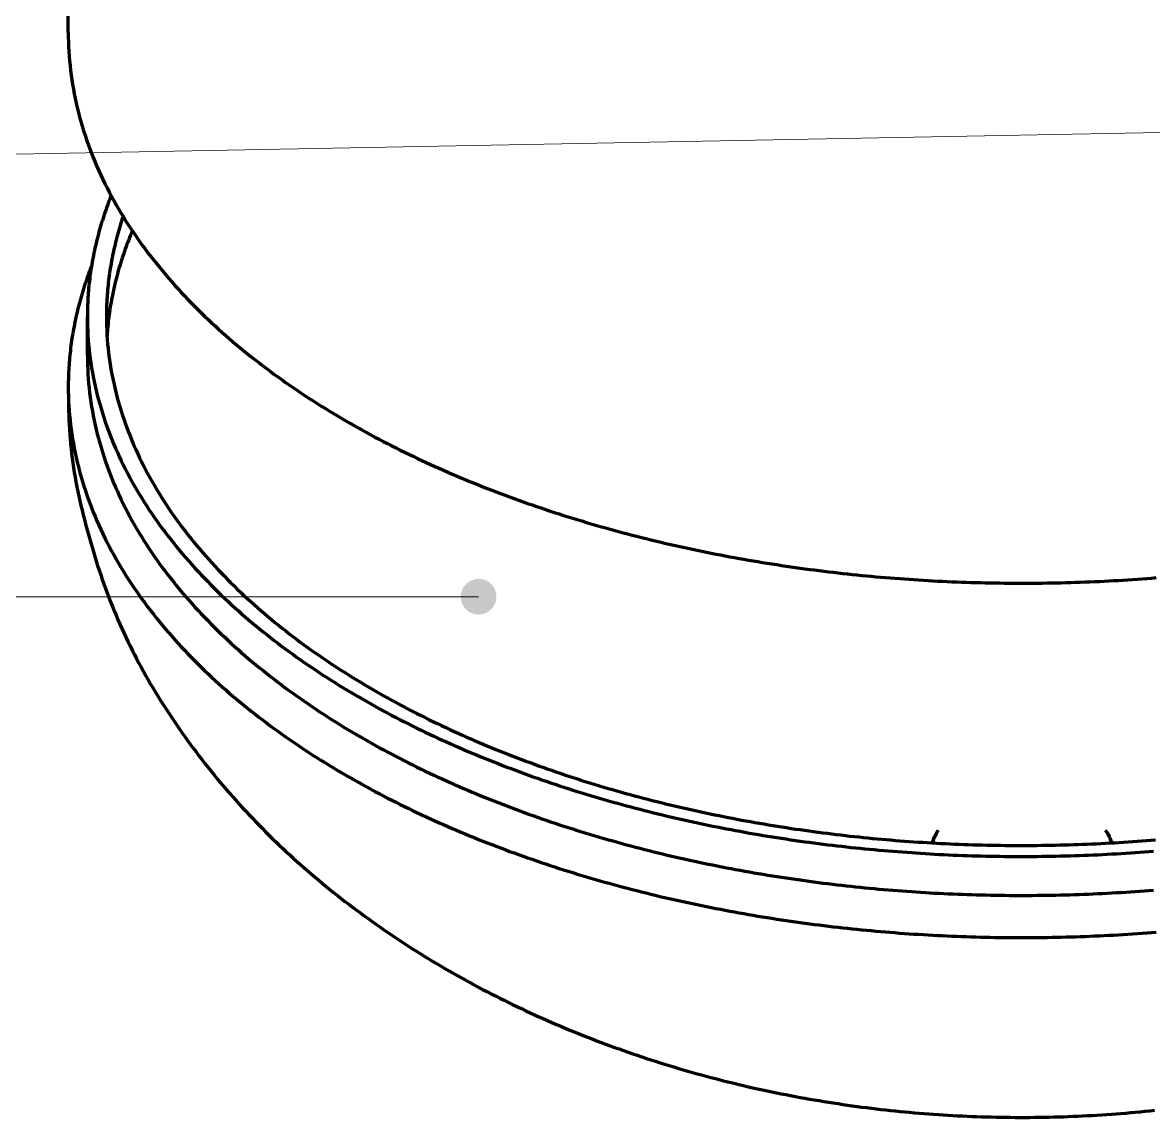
# Model space of a CAD drawing. Header units: millimetres. Extents: x 0 to 841, y 0 to 594.
# Drawn here: x 250.26 to 288.2, y 228.9 to 265.63 of the extents above; entities that cross this region are included whole.
import ezdxf

# ---------------------------------------------------------------- set-up
doc = ezdxf.new("R2010")
doc.units = ezdxf.units.MM
doc.layers.add('01-VISIBLE', color=7, linetype='CONTINUOUS', lineweight=70)
doc.layers.add('08-FINA', color=5, linetype='CONTINUOUS', lineweight=18)

msp = doc.modelspace()

# ---------------------------------------------------------------- hatches: boundary and pattern name
at = {"layer": '08-FINA'}
h = msp.add_hatch(color=7, dxfattribs=at)
h.dxf.hatch_style = 1
edge = h.paths.add_edge_path()
edge.add_arc((265.556, 246.369), 0.6, 0, 360)

# ---------------------------------------------------------------- linework, layer by layer
at = {"layer": '01-VISIBLE'}
for p, q in [((251.788, 265.299), (251.788, 281.108)), ((252.428, 254.456), (252.428, 255.762))]:
    msp.add_line(p, q, dxfattribs=at)
for points in [[(251.788, 265.299), (251.789, 265.139), (251.793, 264.979), (251.799, 264.82), (251.807, 264.66), (251.818, 264.501), (251.831, 264.342), (251.847, 264.183), (251.864, 264.024), (251.885, 263.866), (251.907, 263.708), (251.932, 263.55), (251.959, 263.393), (251.988, 263.236), (252.02, 263.079), (252.054, 262.923), (252.09, 262.767), (252.128, 262.612), (252.169, 262.458), (252.211, 262.304), (252.256, 262.151), (252.303, 261.998), (252.352, 261.846), (252.403, 261.695), (252.456, 261.544), (252.511, 261.394), (252.568, 261.245), (252.627, 261.097), (252.688, 260.949), (252.75, 260.802), (252.815, 260.656), (252.881, 260.511), (252.95, 260.366), (253.02, 260.223), (253.091, 260.08), (253.165, 259.938), (253.24, 259.797), (253.317, 259.657), (253.395, 259.518), (253.475, 259.38), (253.556, 259.243), (253.639, 259.106), (253.724, 258.971), (253.81, 258.836), (253.897, 258.702), (253.986, 258.57), (254.076, 258.438), (254.168, 258.307), (254.261, 258.177), (254.355, 258.048), (254.451, 257.92), (254.548, 257.793), (254.646, 257.667), (254.745, 257.542), (254.845, 257.418), (254.947, 257.295), (255.05, 257.173), (255.154, 257.051), (255.258, 256.931), (255.364, 256.812), (255.472, 256.693), (255.58, 256.576), (255.689, 256.459), (255.799, 256.343), (255.91, 256.229), (256.022, 256.115), (256.135, 256.002), (256.249, 255.89), (256.363, 255.779), (256.479, 255.669), (256.596, 255.559), (256.713, 255.451), (256.831, 255.344), (256.95, 255.237), (257.07, 255.131), (257.19, 255.027), (257.312, 254.923), (257.434, 254.82), (257.556, 254.717), (257.68, 254.616), (257.804, 254.516), (257.929, 254.416), (258.054, 254.317), (258.18, 254.22), (258.307, 254.123), (258.435, 254.026), (258.563, 253.931), (258.691, 253.836), (258.821, 253.743), (258.951, 253.65), (259.081, 253.558), (259.212, 253.466), (259.344, 253.376), (259.476, 253.286), (259.608, 253.197), (259.742, 253.109), (259.875, 253.022), (260.009, 252.935), (260.144, 252.849), (260.279, 252.764), (260.415, 252.68), (260.551, 252.596), (260.688, 252.514), (260.825, 252.432), (260.962, 252.35), (261.1, 252.27), (261.238, 252.19), (261.377, 252.111), (261.516, 252.033), (261.656, 251.955), (261.796, 251.878), (261.936, 251.802), (262.077, 251.726), (262.218, 251.652), (262.359, 251.578), (262.501, 251.504), (262.643, 251.431), (262.786, 251.359), (262.929, 251.288), (263.072, 251.217), (263.216, 251.147), (263.359, 251.078), (263.504, 251.01), (263.648, 250.942), (263.793, 250.874), (263.938, 250.808), (264.084, 250.742), (264.229, 250.676), (264.375, 250.612), (264.522, 250.547), (264.668, 250.484), (264.815, 250.421), (264.962, 250.359), (265.109, 250.298), (265.257, 250.237), (265.405, 250.176), (265.553, 250.117), (265.701, 250.058), (265.85, 249.999), (265.999, 249.941), (266.148, 249.884), (266.297, 249.828), (266.447, 249.772), (266.597, 249.716), (266.747, 249.661), (266.897, 249.607), (267.047, 249.553), (267.198, 249.5), (267.349, 249.448), (267.5, 249.396), (267.651, 249.345), (267.802, 249.294), (267.954, 249.244), (268.106, 249.194), (268.258, 249.145), (268.41, 249.097), (268.562, 249.049), (268.715, 249.002), (268.867, 248.955), (269.02, 248.909), (269.173, 248.863), (269.327, 248.818), (269.48, 248.773), (269.633, 248.729), (269.787, 248.686), (269.941, 248.643), (270.095, 248.6), (270.249, 248.559), (270.403, 248.517), (270.558, 248.477), (270.712, 248.436), (270.867, 248.397), (271.022, 248.357), (271.177, 248.319), (271.332, 248.281), (271.487, 248.243), (271.642, 248.206), (271.798, 248.169), (271.953, 248.133), (272.109, 248.098), (272.265, 248.063), (272.421, 248.028), (272.577, 247.995), (272.733, 247.961), (272.889, 247.928), (273.046, 247.896), (273.202, 247.864), (273.359, 247.832), (273.515, 247.801), (273.672, 247.771), (273.829, 247.741), (273.986, 247.712), (274.143, 247.683), (274.3, 247.654), (274.457, 247.626), (274.615, 247.599), (274.772, 247.572), (274.929, 247.546), (275.087, 247.52), (275.245, 247.494), (275.402, 247.469), (275.56, 247.445), (275.718, 247.421), (275.876, 247.397), (276.034, 247.374), (276.192, 247.352), (276.35, 247.329), (276.509, 247.308), (276.667, 247.287), (276.825, 247.266), (276.984, 247.246), (277.142, 247.226), (277.301, 247.207), (277.459, 247.188), (277.618, 247.17), (277.777, 247.152), (277.935, 247.135), (278.094, 247.118), (278.253, 247.102), (278.412, 247.086), (278.571, 247.071), (278.73, 247.056), (278.889, 247.041), (279.048, 247.027), (279.207, 247.014), (279.366, 247.001), (279.525, 246.988), (279.685, 246.976), (279.844, 246.964), (280.003, 246.953), (280.163, 246.942), (280.322, 246.932), (280.481, 246.922), (280.641, 246.913), (280.8, 246.904), (280.96, 246.896), (281.119, 246.888), (281.279, 246.88), (281.438, 246.873), (281.598, 246.867), (281.757, 246.861), (281.917, 246.855), (282.077, 246.85), (282.236, 246.845), (282.396, 246.841), (282.556, 246.837), (282.715, 246.834), (282.875, 246.831), (283.035, 246.829), (283.194, 246.827), (283.354, 246.825), (283.514, 246.824), (283.673, 246.824), (283.833, 246.823), (283.993, 246.824), (284.152, 246.825), (284.312, 246.826), (284.472, 246.828), (284.631, 246.83), (284.791, 246.833), (284.951, 246.836), (285.11, 246.839), (285.27, 246.843), (285.43, 246.848), (285.589, 246.853), (285.749, 246.858), (285.908, 246.864), (286.068, 246.87), (286.228, 246.877), (286.387, 246.884), (286.547, 246.892), (286.706, 246.9), (286.866, 246.909), (287.025, 246.918), (287.184, 246.928), (287.344, 246.938), (287.503, 246.948), (287.662, 246.959), (287.822, 246.971), (287.981, 246.983), (288.14, 246.995), (288.299, 247.008)], [(253.227, 259.822), (253.197, 259.747), (253.168, 259.673), (253.14, 259.598), (253.112, 259.523), (253.085, 259.448), (253.058, 259.372), (253.032, 259.297), (253.006, 259.221), (252.98, 259.145), (252.956, 259.069), (252.931, 258.992), (252.908, 258.916), (252.884, 258.839), (252.862, 258.763), (252.84, 258.686), (252.818, 258.609), (252.797, 258.531), (252.777, 258.454), (252.757, 258.376), (252.737, 258.299), (252.719, 258.221), (252.701, 258.143), (252.683, 258.065), (252.666, 257.987), (252.649, 257.908), (252.633, 257.83), (252.618, 257.751), (252.603, 257.673), (252.589, 257.594), (252.576, 257.515), (252.563, 257.436), (252.55, 257.357), (252.538, 257.278), (252.527, 257.199), (252.516, 257.119), (252.506, 257.04), (252.497, 256.96), (252.488, 256.881), (252.48, 256.801), (252.472, 256.721), (252.465, 256.642), (252.459, 256.562), (252.453, 256.482), (252.448, 256.402), (252.443, 256.322), (252.439, 256.242), (252.436, 256.162), (252.433, 256.082), (252.431, 256.002), (252.429, 255.922), (252.429, 255.842), (252.428, 255.762)], [(253.626, 259.127), (253.601, 259.05), (253.576, 258.972), (253.551, 258.895), (253.527, 258.817), (253.504, 258.738), (253.481, 258.66), (253.459, 258.582), (253.437, 258.503), (253.416, 258.424), (253.396, 258.345), (253.376, 258.266), (253.357, 258.187), (253.338, 258.107), (253.32, 258.028), (253.302, 257.948), (253.286, 257.868), (253.269, 257.788), (253.254, 257.708), (253.239, 257.628), (253.224, 257.548), (253.211, 257.467), (253.197, 257.387), (253.185, 257.306), (253.173, 257.226), (253.162, 257.145), (253.151, 257.064), (253.141, 256.983), (253.132, 256.902), (253.123, 256.821), (253.115, 256.74), (253.107, 256.658), (253.101, 256.577), (253.095, 256.496), (253.089, 256.414), (253.084, 256.333), (253.08, 256.252), (253.076, 256.17), (253.073, 256.088), (253.071, 256.007), (253.07, 255.925), (253.069, 255.844), (253.068, 255.762)], [(253.937, 258.643), (253.905, 258.568), (253.875, 258.493), (253.845, 258.418), (253.815, 258.342), (253.786, 258.267), (253.757, 258.191), (253.729, 258.115), (253.701, 258.038), (253.674, 257.962), (253.648, 257.885), (253.622, 257.808), (253.597, 257.731), (253.572, 257.654), (253.547, 257.576), (253.524, 257.499), (253.501, 257.421), (253.478, 257.343), (253.456, 257.265), (253.435, 257.187), (253.414, 257.108), (253.393, 257.03), (253.374, 256.951), (253.355, 256.872), (253.336, 256.793), (253.318, 256.714), (253.301, 256.635), (253.284, 256.555), (253.268, 256.476), (253.253, 256.396), (253.238, 256.316), (253.223, 256.237), (253.21, 256.157), (253.197, 256.076), (253.184, 255.996), (253.173, 255.916), (253.161, 255.836), (253.151, 255.755), (253.141, 255.675), (253.132, 255.594), (253.123, 255.513), (253.115, 255.433), (253.107, 255.352), (253.101, 255.271), (253.095, 255.19), (253.089, 255.109)], [(252.566, 257.461), (252.537, 257.385), (252.509, 257.309), (252.48, 257.232), (252.453, 257.156), (252.425, 257.079), (252.399, 257.002), (252.373, 256.925), (252.347, 256.848), (252.322, 256.771), (252.297, 256.693), (252.273, 256.616), (252.25, 256.538), (252.227, 256.46), (252.205, 256.381), (252.183, 256.303), (252.162, 256.225), (252.141, 256.146), (252.121, 256.067), (252.101, 255.988), (252.082, 255.909), (252.064, 255.83), (252.046, 255.751), (252.029, 255.671), (252.012, 255.591), (251.996, 255.512), (251.98, 255.432), (251.965, 255.352), (251.951, 255.272), (251.937, 255.192), (251.924, 255.111), (251.912, 255.031), (251.9, 254.951), (251.888, 254.87), (251.877, 254.79), (251.867, 254.709), (251.858, 254.628), (251.849, 254.547), (251.84, 254.466), (251.833, 254.385), (251.826, 254.304), (251.819, 254.223), (251.813, 254.142), (251.808, 254.061), (251.803, 253.98), (251.799, 253.899), (251.796, 253.817), (251.793, 253.736), (251.791, 253.655), (251.789, 253.573), (251.789, 253.492), (251.788, 253.411)], [(252.428, 255.762), (252.429, 255.606), (252.433, 255.449), (252.439, 255.293), (252.447, 255.137), (252.457, 254.98), (252.47, 254.825), (252.485, 254.669), (252.503, 254.513), (252.523, 254.358), (252.545, 254.203), (252.569, 254.048), (252.596, 253.894), (252.624, 253.74), (252.655, 253.587), (252.689, 253.434), (252.724, 253.282), (252.761, 253.13), (252.801, 252.978), (252.843, 252.827), (252.887, 252.677), (252.933, 252.528), (252.981, 252.379), (253.031, 252.23), (253.083, 252.083), (253.137, 251.936), (253.192, 251.79), (253.25, 251.644), (253.31, 251.499), (253.371, 251.356), (253.435, 251.212), (253.5, 251.07), (253.566, 250.929), (253.635, 250.788), (253.705, 250.648), (253.777, 250.509), (253.851, 250.371), (253.926, 250.234), (254.003, 250.097), (254.081, 249.962), (254.161, 249.827), (254.242, 249.694), (254.325, 249.561), (254.409, 249.429), (254.495, 249.298), (254.582, 249.168), (254.671, 249.039), (254.76, 248.911), (254.851, 248.783), (254.944, 248.657), (255.038, 248.532), (255.132, 248.407), (255.228, 248.284), (255.326, 248.161), (255.424, 248.039), (255.524, 247.919), (255.624, 247.799), (255.726, 247.68), (255.829, 247.562), (255.933, 247.445), (256.038, 247.329), (256.144, 247.214), (256.251, 247.099), (256.359, 246.986), (256.467, 246.874), (256.577, 246.762), (256.688, 246.651), (256.8, 246.542), (256.912, 246.433), (257.025, 246.325), (257.139, 246.218), (257.254, 246.112), (257.37, 246.006), (257.487, 245.902), (257.604, 245.798), (257.722, 245.696), (257.841, 245.594), (257.961, 245.493), (258.081, 245.393), (258.202, 245.293), (258.324, 245.195), (258.446, 245.097), (258.569, 245.001), (258.693, 244.905), (258.817, 244.81), (258.942, 244.715), (259.067, 244.622), (259.193, 244.529), (259.32, 244.437), (259.447, 244.346), (259.575, 244.256), (259.704, 244.167), (259.833, 244.078), (259.962, 243.99), (260.092, 243.903), (260.223, 243.816), (260.354, 243.731), (260.485, 243.646), (260.617, 243.562), (260.75, 243.479), (260.882, 243.396), (261.016, 243.314), (261.15, 243.233), (261.284, 243.153), (261.419, 243.073), (261.554, 242.994), (261.689, 242.916), (261.825, 242.838), (261.962, 242.762), (262.098, 242.685), (262.236, 242.61), (262.373, 242.535), (262.511, 242.461), (262.649, 242.388), (262.788, 242.316), (262.927, 242.244), (263.066, 242.172), (263.206, 242.102), (263.346, 242.032), (263.486, 241.963), (263.627, 241.894), (263.768, 241.826), (263.909, 241.759), (264.051, 241.692), (264.193, 241.626), (264.335, 241.561), (264.478, 241.496), (264.62, 241.432), (264.764, 241.369), (264.907, 241.306), (265.05, 241.244), (265.194, 241.182), (265.339, 241.121), (265.483, 241.061), (265.628, 241.001), (265.773, 240.942), (265.918, 240.884), (266.063, 240.826), (266.209, 240.769), (266.355, 240.712), (266.501, 240.656), (266.647, 240.601), (266.794, 240.546), (266.94, 240.491), (267.087, 240.438), (267.235, 240.384), (267.382, 240.332), (267.53, 240.28), (267.677, 240.229), (267.825, 240.178), (267.974, 240.127), (268.122, 240.078), (268.271, 240.028), (268.419, 239.98), (268.568, 239.932), (268.717, 239.884), (268.867, 239.837), (269.016, 239.791), (269.166, 239.745), (269.316, 239.7), (269.466, 239.655), (269.616, 239.611), (269.766, 239.567), (269.916, 239.524), (270.067, 239.482), (270.218, 239.44), (270.369, 239.398), (270.52, 239.357), (270.671, 239.317), (270.822, 239.277), (270.974, 239.237), (271.125, 239.198), (271.277, 239.16), (271.429, 239.122), (271.581, 239.085), (271.733, 239.048), (271.885, 239.011), (272.038, 238.976), (272.19, 238.94), (272.343, 238.906), (272.495, 238.871), (272.648, 238.837), (272.801, 238.804), (272.954, 238.771), (273.107, 238.739), (273.26, 238.707), (273.414, 238.676), (273.567, 238.645), (273.721, 238.615), (273.874, 238.585), (274.028, 238.556), (274.182, 238.527), (274.336, 238.499), (274.49, 238.471), (274.644, 238.443), (274.798, 238.416), (274.952, 238.39), (275.107, 238.364), (275.261, 238.339), (275.416, 238.314), (275.57, 238.289), (275.725, 238.265), (275.88, 238.242), (276.034, 238.219), (276.189, 238.196), (276.344, 238.174), (276.499, 238.152), (276.654, 238.131), (276.809, 238.111), (276.964, 238.09), (277.12, 238.071), (277.275, 238.051), (277.43, 238.033), (277.586, 238.014), (277.741, 237.996), (277.897, 237.979), (278.052, 237.962), (278.208, 237.945), (278.364, 237.929), (278.519, 237.914), (278.675, 237.899), (278.831, 237.884), (278.987, 237.87), (279.143, 237.856), (279.299, 237.843), (279.455, 237.83), (279.611, 237.818), (279.767, 237.806), (279.923, 237.795), (280.079, 237.784), (280.235, 237.773), (280.391, 237.763), (280.548, 237.753), (280.704, 237.744), (280.86, 237.736), (281.016, 237.727), (281.173, 237.72), (281.329, 237.712), (281.485, 237.705), (281.642, 237.699), (281.798, 237.693), (281.954, 237.688), (282.111, 237.682), (282.267, 237.678), (282.424, 237.674), (282.58, 237.67), (282.737, 237.667), (282.893, 237.664), (283.05, 237.662), (283.206, 237.66), (283.363, 237.658), (283.519, 237.657), (283.676, 237.657), (283.832, 237.657), (283.989, 237.657), (284.145, 237.658), (284.302, 237.659), (284.458, 237.661), (284.615, 237.663), (284.771, 237.665), (284.928, 237.669), (285.084, 237.672), (285.24, 237.676), (285.397, 237.68), (285.553, 237.685), (285.71, 237.691), (285.866, 237.696), (286.022, 237.703), (286.179, 237.709), (286.335, 237.716), (286.491, 237.724), (286.648, 237.732), (286.804, 237.74), (286.96, 237.749), (287.117, 237.759), (287.273, 237.769), (287.429, 237.779), (287.585, 237.79), (287.741, 237.801), (287.897, 237.813), (288.053, 237.825), (288.209, 237.837)], [(253.068, 255.762), (253.069, 255.609), (253.073, 255.456), (253.079, 255.302), (253.087, 255.149), (253.097, 254.996), (253.109, 254.844), (253.124, 254.691), (253.141, 254.539), (253.161, 254.387), (253.182, 254.235), (253.206, 254.083), (253.232, 253.932), (253.26, 253.782), (253.291, 253.631), (253.323, 253.482), (253.358, 253.332), (253.395, 253.183), (253.434, 253.035), (253.474, 252.887), (253.517, 252.74), (253.562, 252.594), (253.609, 252.448), (253.658, 252.302), (253.709, 252.158), (253.762, 252.014), (253.817, 251.871), (253.873, 251.728), (253.932, 251.586), (253.992, 251.445), (254.054, 251.305), (254.118, 251.166), (254.183, 251.027), (254.25, 250.889), (254.319, 250.752), (254.39, 250.616), (254.462, 250.481), (254.535, 250.347), (254.611, 250.213), (254.687, 250.08), (254.766, 249.948), (254.845, 249.817), (254.926, 249.687), (255.009, 249.558), (255.093, 249.43), (255.178, 249.302), (255.265, 249.176), (255.353, 249.05), (255.442, 248.926), (255.533, 248.802), (255.624, 248.679), (255.717, 248.557), (255.811, 248.436), (255.907, 248.316), (256.003, 248.197), (256.101, 248.079), (256.199, 247.961), (256.299, 247.845), (256.4, 247.729), (256.501, 247.615), (256.604, 247.501), (256.708, 247.388), (256.813, 247.276), (256.918, 247.165), (257.025, 247.055), (257.133, 246.946), (257.241, 246.837), (257.35, 246.73), (257.46, 246.623), (257.571, 246.517), (257.683, 246.413), (257.796, 246.309), (257.909, 246.205), (258.024, 246.103), (258.138, 246.002), (258.254, 245.901), (258.371, 245.801), (258.488, 245.702), (258.606, 245.604), (258.724, 245.507), (258.843, 245.411), (258.963, 245.315), (259.084, 245.22), (259.205, 245.126), (259.326, 245.033), (259.449, 244.941), (259.572, 244.849), (259.695, 244.758), (259.819, 244.668), (259.944, 244.579), (260.069, 244.491), (260.195, 244.403), (260.321, 244.316), (260.448, 244.23), (260.576, 244.145), (260.703, 244.06), (260.832, 243.976), (260.961, 243.893), (261.09, 243.811), (261.22, 243.729), (261.35, 243.648), (261.481, 243.568), (261.612, 243.489), (261.743, 243.41), (261.875, 243.332), (262.008, 243.255), (262.14, 243.178), (262.274, 243.102), (262.407, 243.027), (262.541, 242.952), (262.675, 242.879), (262.81, 242.805), (262.945, 242.733), (263.081, 242.661), (263.217, 242.59), (263.353, 242.52), (263.489, 242.45), (263.626, 242.381), (263.763, 242.312), (263.901, 242.244), (264.039, 242.177), (264.177, 242.111), (264.315, 242.045), (264.454, 241.979), (264.593, 241.915), (264.732, 241.851), (264.872, 241.787), (265.012, 241.725), (265.152, 241.663), (265.292, 241.601), (265.433, 241.54), (265.574, 241.48), (265.715, 241.42), (265.857, 241.361), (265.998, 241.303), (266.14, 241.245), (266.282, 241.188), (266.425, 241.131), (266.568, 241.075), (266.71, 241.019), (266.854, 240.964), (266.997, 240.91), (267.14, 240.856), (267.284, 240.803), (267.428, 240.75), (267.572, 240.698), (267.717, 240.647), (267.861, 240.596), (268.006, 240.546), (268.151, 240.496), (268.296, 240.446), (268.442, 240.398), (268.587, 240.35), (268.733, 240.302), (268.879, 240.255), (269.025, 240.208), (269.171, 240.162), (269.318, 240.117), (269.464, 240.072), (269.611, 240.028), (269.758, 239.984), (269.905, 239.941), (270.052, 239.898), (270.2, 239.856), (270.347, 239.814), (270.495, 239.773), (270.643, 239.732), (270.791, 239.692), (270.939, 239.652), (271.087, 239.613), (271.235, 239.574), (271.384, 239.536), (271.532, 239.499), (271.681, 239.462), (271.83, 239.425), (271.979, 239.389), (272.128, 239.353), (272.277, 239.318), (272.427, 239.284), (272.576, 239.25), (272.726, 239.216), (272.875, 239.183), (273.025, 239.15), (273.175, 239.118), (273.325, 239.087), (273.475, 239.055), (273.625, 239.025), (273.776, 238.995), (273.926, 238.965), (274.077, 238.936), (274.227, 238.907), (274.378, 238.879), (274.529, 238.851), (274.68, 238.824), (274.831, 238.797), (274.982, 238.77), (275.133, 238.745), (275.284, 238.719), (275.435, 238.694), (275.586, 238.67), (275.738, 238.646), (275.889, 238.622), (276.041, 238.599), (276.193, 238.577), (276.344, 238.555), (276.496, 238.533), (276.648, 238.512), (276.8, 238.491), (276.952, 238.471), (277.104, 238.451), (277.256, 238.432), (277.408, 238.413), (277.56, 238.394), (277.712, 238.376), (277.865, 238.359), (278.017, 238.342), (278.169, 238.325), (278.322, 238.309), (278.474, 238.293), (278.627, 238.278), (278.78, 238.263), (278.932, 238.249), (279.085, 238.235), (279.238, 238.222), (279.39, 238.209), (279.543, 238.196), (279.696, 238.184), (279.849, 238.172), (280.002, 238.161), (280.155, 238.151), (280.308, 238.14), (280.461, 238.13), (280.614, 238.121), (280.767, 238.112), (280.92, 238.104), (281.073, 238.095), (281.226, 238.088), (281.379, 238.081), (281.532, 238.074), (281.685, 238.068), (281.839, 238.062), (281.992, 238.056), (282.145, 238.051), (282.298, 238.047), (282.452, 238.043), (282.605, 238.039), (282.758, 238.036), (282.911, 238.033), (283.065, 238.031), (283.218, 238.029), (283.371, 238.028), (283.525, 238.027), (283.678, 238.026), (283.831, 238.026), (283.984, 238.026), (284.138, 238.027), (284.291, 238.028), (284.444, 238.03), (284.598, 238.032), (284.751, 238.035), (284.904, 238.038), (285.058, 238.041), (285.211, 238.045), (285.364, 238.049), (285.517, 238.054), (285.67, 238.059), (285.824, 238.065), (285.977, 238.071), (286.13, 238.078), (286.283, 238.085), (286.436, 238.092), (286.589, 238.1), (286.742, 238.108), (286.896, 238.117), (287.049, 238.126), (287.202, 238.136), (287.355, 238.146), (287.507, 238.157), (287.66, 238.168), (287.813, 238.179), (287.966, 238.191), (288.119, 238.203), (288.272, 238.216)], [(252.428, 254.456), (252.429, 254.299), (252.433, 254.143), (252.439, 253.987), (252.447, 253.83), (252.457, 253.674), (252.47, 253.518), (252.485, 253.362), (252.503, 253.207), (252.523, 253.052), (252.545, 252.897), (252.569, 252.742), (252.596, 252.588), (252.624, 252.434), (252.655, 252.281), (252.689, 252.128), (252.724, 251.975), (252.761, 251.823), (252.801, 251.672), (252.843, 251.521), (252.887, 251.371), (252.933, 251.221), (252.981, 251.072), (253.031, 250.924), (253.083, 250.776), (253.137, 250.629), (253.192, 250.483), (253.25, 250.338), (253.31, 250.193), (253.371, 250.049), (253.435, 249.906), (253.5, 249.764), (253.566, 249.622), (253.635, 249.481), (253.705, 249.342), (253.777, 249.203), (253.851, 249.065), (253.926, 248.927), (254.003, 248.791), (254.081, 248.655), (254.161, 248.521), (254.242, 248.387), (254.325, 248.254), (254.409, 248.122), (254.495, 247.992), (254.582, 247.862), (254.671, 247.732), (254.76, 247.604), (254.851, 247.477), (254.944, 247.351), (255.038, 247.225), (255.132, 247.101), (255.228, 246.977), (255.326, 246.855), (255.424, 246.733), (255.524, 246.612), (255.624, 246.492), (255.726, 246.374), (255.829, 246.256), (255.933, 246.139), (256.038, 246.022), (256.144, 245.907), (256.251, 245.793), (256.359, 245.68), (256.467, 245.567), (256.577, 245.456), (256.688, 245.345), (256.8, 245.235), (256.912, 245.126), (257.025, 245.018), (257.139, 244.911), (257.254, 244.805), (257.37, 244.7), (257.487, 244.595), (257.604, 244.492), (257.722, 244.389), (257.841, 244.287), (257.961, 244.186), (258.081, 244.086), (258.202, 243.987), (258.324, 243.889), (258.446, 243.791), (258.569, 243.694), (258.693, 243.598), (258.817, 243.503), (258.942, 243.409), (259.067, 243.315), (259.193, 243.223), (259.32, 243.131), (259.447, 243.04), (259.575, 242.95), (259.704, 242.86), (259.833, 242.771), (259.962, 242.684), (260.092, 242.596), (260.223, 242.51), (260.354, 242.424), (260.485, 242.34), (260.617, 242.255), (260.75, 242.172), (260.882, 242.09), (261.016, 242.008), (261.15, 241.927), (261.284, 241.846), (261.419, 241.767), (261.554, 241.688), (261.689, 241.609), (261.825, 241.532), (261.962, 241.455), (262.098, 241.379), (262.236, 241.304), (262.373, 241.229), (262.511, 241.155), (262.649, 241.082), (262.788, 241.009), (262.927, 240.937), (263.066, 240.866), (263.206, 240.795), (263.346, 240.726), (263.486, 240.656), (263.627, 240.588), (263.768, 240.52), (263.909, 240.453), (264.051, 240.386), (264.193, 240.32), (264.335, 240.255), (264.478, 240.19), (264.62, 240.126), (264.764, 240.062), (264.907, 240), (265.05, 239.938), (265.194, 239.876), (265.339, 239.815), (265.483, 239.755), (265.628, 239.695), (265.773, 239.636), (265.918, 239.578), (266.063, 239.52), (266.209, 239.462), (266.355, 239.406), (266.501, 239.35), (266.647, 239.294), (266.794, 239.239), (266.94, 239.185), (267.087, 239.131), (267.235, 239.078), (267.382, 239.026), (267.53, 238.974), (267.677, 238.922), (267.825, 238.871), (267.974, 238.821), (268.122, 238.771), (268.271, 238.722), (268.419, 238.674), (268.568, 238.625), (268.717, 238.578), (268.867, 238.531), (269.016, 238.485), (269.166, 238.439), (269.316, 238.394), (269.466, 238.349), (269.616, 238.305), (269.766, 238.261), (269.916, 238.218), (270.067, 238.175), (270.218, 238.133), (270.369, 238.092), (270.52, 238.051), (270.671, 238.01), (270.822, 237.97), (270.974, 237.931), (271.125, 237.892), (271.277, 237.853), (271.429, 237.816), (271.581, 237.778), (271.733, 237.741), (271.885, 237.705), (272.038, 237.669), (272.19, 237.634), (272.343, 237.599), (272.495, 237.565), (272.648, 237.531), (272.801, 237.498), (272.954, 237.465), (273.107, 237.433), (273.26, 237.401), (273.414, 237.37), (273.567, 237.339), (273.721, 237.309), (273.874, 237.279), (274.028, 237.249), (274.182, 237.221), (274.336, 237.192), (274.49, 237.164), (274.644, 237.137), (274.798, 237.11), (274.952, 237.084), (275.107, 237.058), (275.261, 237.032), (275.416, 237.007), (275.57, 236.983), (275.725, 236.959), (275.88, 236.935), (276.034, 236.912), (276.189, 236.89), (276.344, 236.868), (276.499, 236.846), (276.654, 236.825), (276.809, 236.804), (276.964, 236.784), (277.12, 236.764), (277.275, 236.745), (277.43, 236.726), (277.586, 236.708), (277.741, 236.69), (277.897, 236.673), (278.052, 236.656), (278.208, 236.639), (278.364, 236.623), (278.519, 236.608), (278.675, 236.592), (278.831, 236.578), (278.987, 236.564), (279.143, 236.55), (279.299, 236.537), (279.455, 236.524), (279.611, 236.512), (279.767, 236.5), (279.923, 236.488), (280.079, 236.477), (280.235, 236.467), (280.391, 236.457), (280.548, 236.447), (280.704, 236.438), (280.86, 236.429), (281.016, 236.421), (281.173, 236.413), (281.329, 236.406), (281.485, 236.399), (281.642, 236.393), (281.798, 236.387), (281.954, 236.381), (282.111, 236.376), (282.267, 236.371), (282.424, 236.367), (282.58, 236.364), (282.737, 236.36), (282.893, 236.358), (283.05, 236.355), (283.206, 236.353), (283.363, 236.352), (283.519, 236.351), (283.676, 236.35), (283.832, 236.35), (283.989, 236.351), (284.145, 236.351), (284.302, 236.353), (284.458, 236.354), (284.615, 236.356), (284.771, 236.359), (284.928, 236.362), (285.084, 236.366), (285.24, 236.37), (285.397, 236.374), (285.553, 236.379), (285.71, 236.384), (285.866, 236.39), (286.022, 236.396), (286.179, 236.403), (286.335, 236.41), (286.491, 236.418), (286.648, 236.426), (286.804, 236.434), (286.96, 236.443), (287.117, 236.452), (287.273, 236.462), (287.429, 236.473), (287.585, 236.483), (287.741, 236.495), (287.897, 236.506), (288.053, 236.518), (288.209, 236.531)], [(251.788, 253.411), (251.789, 253.251), (251.793, 253.091), (251.799, 252.932), (251.807, 252.772), (251.818, 252.613), (251.831, 252.454), (251.847, 252.295), (251.864, 252.136), (251.885, 251.978), (251.907, 251.82), (251.932, 251.662), (251.959, 251.505), (251.988, 251.348), (252.02, 251.191), (252.054, 251.035), (252.09, 250.879), (252.128, 250.724), (252.169, 250.57), (252.211, 250.416), (252.256, 250.263), (252.303, 250.11), (252.352, 249.958), (252.403, 249.807), (252.456, 249.656), (252.511, 249.506), (252.568, 249.357), (252.627, 249.209), (252.688, 249.061), (252.75, 248.914), (252.815, 248.768), (252.881, 248.623), (252.95, 248.478), (253.02, 248.335), (253.091, 248.192), (253.165, 248.05), (253.24, 247.909), (253.317, 247.769), (253.395, 247.63), (253.475, 247.492), (253.556, 247.355), (253.639, 247.218), (253.724, 247.083), (253.81, 246.948), (253.897, 246.815), (253.986, 246.682), (254.076, 246.55), (254.168, 246.419), (254.261, 246.289), (254.355, 246.161), (254.451, 246.033), (254.548, 245.906), (254.646, 245.779), (254.745, 245.654), (254.845, 245.53), (254.947, 245.407), (255.05, 245.285), (255.154, 245.163), (255.258, 245.043), (255.364, 244.924), (255.472, 244.805), (255.58, 244.688), (255.689, 244.571), (255.799, 244.455), (255.91, 244.341), (256.022, 244.227), (256.135, 244.114), (256.249, 244.002), (256.363, 243.891), (256.479, 243.781), (256.596, 243.671), (256.713, 243.563), (256.831, 243.456), (256.95, 243.349), (257.07, 243.243), (257.19, 243.139), (257.312, 243.035), (257.434, 242.932), (257.556, 242.83), (257.68, 242.728), (257.804, 242.628), (257.929, 242.528), (258.054, 242.43), (258.18, 242.332), (258.307, 242.235), (258.435, 242.138), (258.563, 242.043), (258.691, 241.948), (258.821, 241.855), (258.951, 241.762), (259.081, 241.67), (259.212, 241.578), (259.344, 241.488), (259.476, 241.398), (259.608, 241.309), (259.742, 241.221), (259.875, 241.134), (260.009, 241.047), (260.144, 240.961), (260.279, 240.876), (260.415, 240.792), (260.551, 240.709), (260.688, 240.626), (260.825, 240.544), (260.962, 240.463), (261.1, 240.382), (261.238, 240.302), (261.377, 240.223), (261.516, 240.145), (261.656, 240.067), (261.796, 239.99), (261.936, 239.914), (262.077, 239.839), (262.218, 239.764), (262.359, 239.69), (262.501, 239.616), (262.643, 239.544), (262.786, 239.472), (262.929, 239.4), (263.072, 239.33), (263.216, 239.26), (263.359, 239.19), (263.504, 239.122), (263.648, 239.054), (263.793, 238.986), (263.938, 238.92), (264.084, 238.854), (264.229, 238.788), (264.375, 238.724), (264.522, 238.66), (264.668, 238.596), (264.815, 238.533), (264.962, 238.471), (265.109, 238.41), (265.257, 238.349), (265.405, 238.288), (265.553, 238.229), (265.701, 238.17), (265.85, 238.111), (265.999, 238.053), (266.148, 237.996), (266.297, 237.94), (266.447, 237.884), (266.597, 237.828), (266.747, 237.773), (266.897, 237.719), (267.047, 237.666), (267.198, 237.612), (267.349, 237.56), (267.5, 237.508), (267.651, 237.457), (267.802, 237.406), (267.954, 237.356), (268.106, 237.306), (268.258, 237.257), (268.41, 237.209), (268.562, 237.161), (268.715, 237.114), (268.867, 237.067), (269.02, 237.021), (269.173, 236.975), (269.327, 236.93), (269.48, 236.885), (269.633, 236.841), (269.787, 236.798), (269.941, 236.755), (270.095, 236.713), (270.249, 236.671), (270.403, 236.629), (270.558, 236.589), (270.712, 236.548), (270.867, 236.509), (271.022, 236.47), (271.177, 236.431), (271.332, 236.393), (271.487, 236.355), (271.642, 236.318), (271.798, 236.282), (271.953, 236.246), (272.109, 236.21), (272.265, 236.175), (272.421, 236.141), (272.577, 236.107), (272.733, 236.073), (272.889, 236.04), (273.046, 236.008), (273.202, 235.976), (273.359, 235.944), (273.515, 235.913), (273.672, 235.883), (273.829, 235.853), (273.986, 235.824), (274.143, 235.795), (274.3, 235.766), (274.457, 235.738), (274.615, 235.711), (274.772, 235.684), (274.929, 235.658), (275.087, 235.632), (275.245, 235.606), (275.402, 235.581), (275.56, 235.557), (275.718, 235.533), (275.876, 235.509), (276.034, 235.486), (276.192, 235.464), (276.35, 235.442), (276.509, 235.42), (276.667, 235.399), (276.825, 235.378), (276.984, 235.358), (277.142, 235.338), (277.301, 235.319), (277.459, 235.3), (277.618, 235.282), (277.777, 235.264), (277.935, 235.247), (278.094, 235.23), (278.253, 235.214), (278.412, 235.198), (278.571, 235.183), (278.73, 235.168), (278.889, 235.153), (279.048, 235.139), (279.207, 235.126), (279.366, 235.113), (279.525, 235.1), (279.685, 235.088), (279.844, 235.076), (280.003, 235.065), (280.163, 235.055), (280.322, 235.044), (280.481, 235.034), (280.641, 235.025), (280.8, 235.016), (280.96, 235.008), (281.119, 235), (281.279, 234.992), (281.438, 234.985), (281.598, 234.979), (281.757, 234.973), (281.917, 234.967), (282.077, 234.962), (282.236, 234.957), (282.396, 234.953), (282.556, 234.949), (282.715, 234.946), (282.875, 234.943), (283.035, 234.941), (283.194, 234.939), (283.354, 234.937), (283.514, 234.936), (283.673, 234.936), (283.833, 234.936), (283.993, 234.936), (284.152, 234.937), (284.312, 234.938), (284.472, 234.94), (284.631, 234.942), (284.791, 234.945), (284.951, 234.948), (285.11, 234.951), (285.27, 234.955), (285.43, 234.96), (285.589, 234.965), (285.749, 234.97), (285.908, 234.976), (286.068, 234.982), (286.228, 234.989), (286.387, 234.997), (286.547, 235.004), (286.706, 235.013), (286.866, 235.021), (287.025, 235.03), (287.184, 235.04), (287.344, 235.05), (287.503, 235.06), (287.662, 235.071), (287.822, 235.083), (287.981, 235.095), (288.14, 235.107), (288.299, 235.12)], [(251.789, 253.269), (251.79, 253.108), (251.792, 252.947), (251.795, 252.785), (251.799, 252.624), (251.804, 252.463), (251.81, 252.301), (251.818, 252.14), (251.828, 251.979), (251.839, 251.818), (251.852, 251.657), (251.867, 251.497), (251.883, 251.336), (251.901, 251.176), (251.921, 251.016), (251.942, 250.856), (251.965, 250.696), (251.99, 250.537), (252.017, 250.377), (252.046, 250.219), (252.076, 250.06), (252.109, 249.902), (252.142, 249.744), (252.178, 249.587), (252.214, 249.43), (252.252, 249.273), (252.291, 249.116), (252.331, 248.96), (252.371, 248.804), (252.413, 248.648), (252.455, 248.492), (252.498, 248.336), (252.542, 248.181), (252.586, 248.026), (252.632, 247.871), (252.678, 247.717), (252.726, 247.562), (252.774, 247.409), (252.824, 247.255), (252.875, 247.102), (252.927, 246.949), (252.98, 246.797), (253.035, 246.645), (253.091, 246.494), (253.149, 246.343), (253.208, 246.193), (253.268, 246.043), (253.33, 245.894), (253.391, 245.745), (253.454, 245.596), (253.519, 245.448), (253.585, 245.301), (253.652, 245.155), (253.721, 245.009), (253.79, 244.863), (253.861, 244.718), (253.933, 244.574), (254.007, 244.43), (254.081, 244.287), (254.157, 244.144), (254.233, 244.002), (254.311, 243.861), (254.39, 243.72), (254.47, 243.58), (254.551, 243.441), (254.633, 243.302), (254.717, 243.163), (254.801, 243.026), (254.886, 242.889), (254.972, 242.752), (255.059, 242.616), (255.147, 242.481), (255.236, 242.346), (255.326, 242.212), (255.417, 242.079), (255.508, 241.946), (255.6, 241.814), (255.694, 241.682), (255.788, 241.551), (255.883, 241.421), (255.979, 241.291), (256.075, 241.162), (256.173, 241.033), (256.271, 240.905), (256.371, 240.778), (256.471, 240.651), (256.571, 240.525), (256.673, 240.4), (256.776, 240.275), (256.879, 240.151), (256.983, 240.028), (257.088, 239.905), (257.193, 239.783), (257.3, 239.662), (257.407, 239.541), (257.515, 239.421), (257.623, 239.302), (257.733, 239.184), (257.843, 239.066), (257.954, 238.949), (258.066, 238.832), (258.178, 238.716), (258.291, 238.601), (258.405, 238.487), (258.52, 238.373), (258.635, 238.26), (258.751, 238.148), (258.867, 238.036), (258.985, 237.926), (259.102, 237.815), (259.221, 237.706), (259.34, 237.597), (259.46, 237.489), (259.581, 237.382), (259.702, 237.275), (259.824, 237.169), (259.946, 237.064), (260.069, 236.96), (260.192, 236.856), (260.316, 236.753), (260.441, 236.65), (260.566, 236.549), (260.692, 236.448), (260.819, 236.347), (260.946, 236.248), (261.073, 236.149), (261.201, 236.051), (261.33, 235.953), (261.459, 235.856), (261.589, 235.76), (261.719, 235.665), (261.849, 235.57), (261.981, 235.476), (262.112, 235.383), (262.244, 235.29), (262.377, 235.198), (262.51, 235.107), (262.644, 235.017), (262.778, 234.927), (262.912, 234.838), (263.047, 234.749), (263.182, 234.661), (263.318, 234.574), (263.455, 234.488), (263.591, 234.402), (263.728, 234.317), (263.866, 234.233), (264.004, 234.149), (264.142, 234.066), (264.281, 233.984), (264.421, 233.903), (264.56, 233.822), (264.7, 233.741), (264.841, 233.662), (264.981, 233.583), (265.123, 233.505), (265.264, 233.428), (265.406, 233.351), (265.548, 233.275), (265.691, 233.199), (265.834, 233.125), (265.978, 233.051), (266.121, 232.977), (266.265, 232.905), (266.41, 232.833), (266.555, 232.761), (266.7, 232.691), (266.845, 232.621), (266.991, 232.552), (267.137, 232.483), (267.283, 232.415), (267.43, 232.348), (267.577, 232.281), (267.724, 232.216), (267.872, 232.15), (268.02, 232.086), (268.168, 232.022), (268.316, 231.959), (268.465, 231.896), (268.614, 231.834), (268.763, 231.773), (268.913, 231.713), (269.063, 231.653), (269.213, 231.593), (269.363, 231.535), (269.514, 231.477), (269.665, 231.42), (269.816, 231.363), (269.967, 231.307), (270.119, 231.252), (270.271, 231.198), (270.423, 231.144), (270.575, 231.09), (270.728, 231.038), (270.881, 230.986), (271.034, 230.935), (271.187, 230.884), (271.34, 230.834), (271.494, 230.785), (271.648, 230.736), (271.802, 230.688), (271.956, 230.641), (272.11, 230.594), (272.265, 230.548), (272.42, 230.502), (272.575, 230.458), (272.73, 230.414), (272.886, 230.37), (273.041, 230.327), (273.197, 230.285), (273.353, 230.244), (273.509, 230.203), (273.665, 230.162), (273.822, 230.123), (273.978, 230.084), (274.135, 230.046), (274.292, 230.008), (274.449, 229.971), (274.606, 229.934), (274.763, 229.899), (274.921, 229.864), (275.079, 229.829), (275.236, 229.795), (275.394, 229.762), (275.552, 229.729), (275.71, 229.698), (275.869, 229.666), (276.027, 229.636), (276.186, 229.606), (276.344, 229.576), (276.503, 229.547), (276.662, 229.519), (276.821, 229.492), (276.98, 229.465), (277.139, 229.439), (277.299, 229.413), (277.458, 229.388), (277.618, 229.364), (277.777, 229.34), (277.937, 229.317), (278.097, 229.295), (278.257, 229.273), (278.417, 229.252), (278.577, 229.231), (278.737, 229.211), (278.897, 229.192), (279.057, 229.173), (279.218, 229.155), (279.378, 229.138), (279.539, 229.121), (279.699, 229.105), (279.86, 229.089), (280.02, 229.074), (280.181, 229.06), (280.342, 229.046), (280.503, 229.033), (280.664, 229.021), (280.825, 229.009), (280.985, 228.998), (281.147, 228.988), (281.308, 228.978), (281.469, 228.968), (281.63, 228.96), (281.791, 228.952), (281.952, 228.944), (282.113, 228.938), (282.275, 228.931), (282.436, 228.926), (282.597, 228.921), (282.758, 228.917), (282.92, 228.913), (283.081, 228.91), (283.242, 228.908), (283.404, 228.906), (283.565, 228.905), (283.727, 228.904), (283.888, 228.904), (284.049, 228.905), (284.211, 228.906), (284.372, 228.908), (284.533, 228.911), (284.695, 228.914), (284.856, 228.918), (285.017, 228.922), (285.179, 228.927), (285.34, 228.933), (285.501, 228.939), (285.662, 228.946), (285.823, 228.954), (285.985, 228.962), (286.146, 228.971), (286.307, 228.98), (286.468, 228.99), (286.629, 229.001), (286.79, 229.012), (286.951, 229.024), (287.112, 229.036), (287.272, 229.05), (287.433, 229.063), (287.594, 229.078), (287.755, 229.093), (287.915, 229.109), (288.076, 229.125), (288.236, 229.142)], [(280.977, 238.532), (280.931, 238.461), (280.888, 238.388), (280.878, 238.355), (280.926, 238.411), (280.876, 238.337), (280.835, 238.272), (280.806, 238.193), (280.783, 238.111)], [(280.787, 238.111), (280.806, 238.186), (280.831, 238.259), (280.861, 238.33), (280.896, 238.4), (280.935, 238.467), (280.977, 238.532)], [(286.79, 238.111), (286.77, 238.186), (286.745, 238.259), (286.715, 238.33), (286.681, 238.4), (286.642, 238.467), (286.599, 238.532)], [(286.599, 238.532), (286.642, 238.467), (286.681, 238.4), (286.716, 238.331), (286.747, 238.259), (286.773, 238.186), (286.793, 238.111)]]:
    msp.add_lwpolyline(points, dxfattribs=at)
at = {"layer": '08-FINA'}
for p, q in [((51.499, 257.454), (323.279, 262.595)), ((51.5, 246.369), (265.556, 246.369))]:
    msp.add_line(p, q, dxfattribs=at)

doc.saveas('drawing.dxf')
